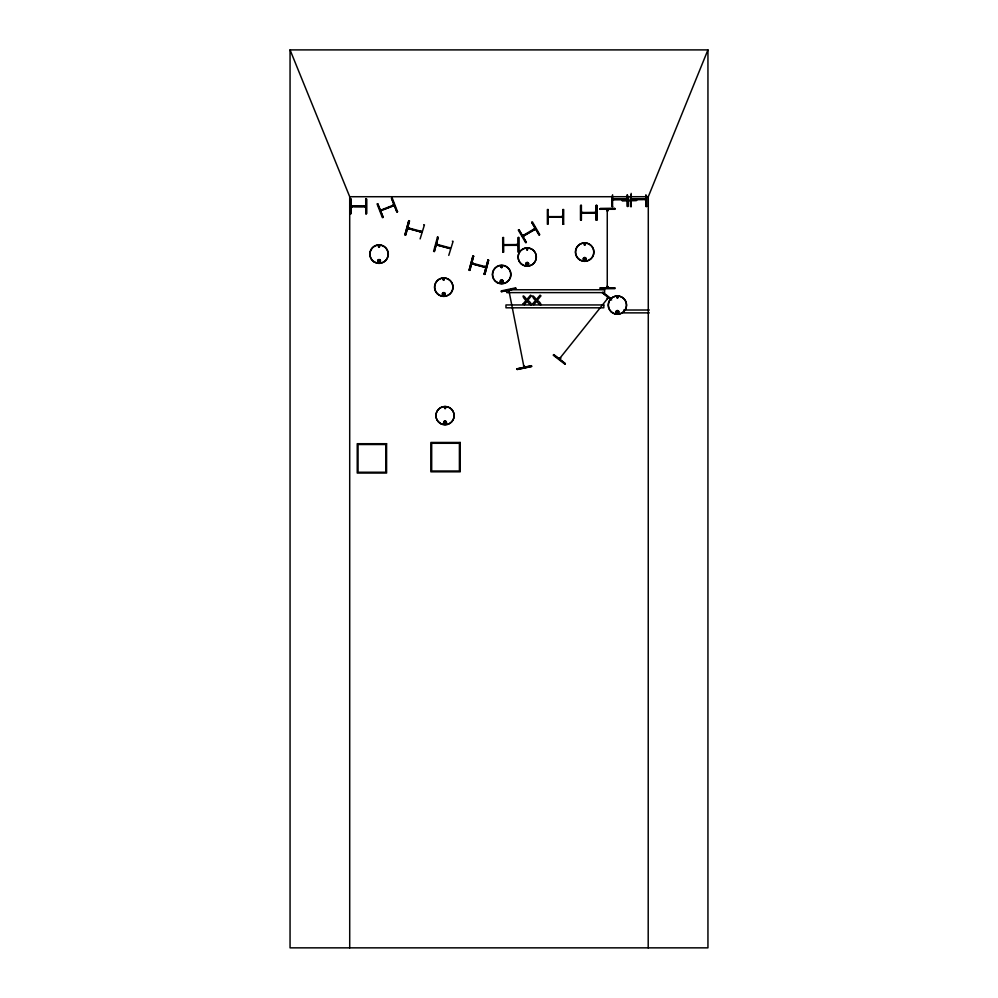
<?xml version="1.0" encoding="UTF-8"?>
<svg xmlns="http://www.w3.org/2000/svg" width="998" height="998" viewBox="0 0 998 998"><rect width="100%" height="100%" fill="white"/><g stroke="black" fill="none" stroke-linecap="round" stroke-linejoin="round"><path stroke-width="1.5" d="M380.388 210.279L382.222 210.104M392.513 205.501L394.035 204.902M607.196 210.653L607.907 210.803L607.77 209.318M607.844 287.848L607.246 286.264L607.258 287.898M378.604 246.506L379.44 246.281L378.828 246.905M378.167 260.989C380.949 257.796 378.978 264.682 378.292 260.553M443 279.328C444.621 282.471 444.547 276.621 443.075 279.727M443.324 279.54L444.098 279.228L443.673 279.914M442.813 293.761C445.183 297.616 444.197 290.231 443.025 294.46M444.621 294.248L444.534 293.574M444.048 422.478C446.68 419.172 445.495 426.046 444.197 422.254M500.946 266.703C502.468 269.797 502.393 263.983 500.946 267.077M500.809 281.137C503.965 284.442 500.422 277.706 501.433 282.209M502.505 281.598L501.221 280.613M585.452 244.672C584.104 241.541 583.531 247.155 585.402 244.46M616.976 297.367L617.799 297.716L617.088 297.167M618.211 297.491C615.566 299.412 617.862 295.682 617.924 296.967M618.373 312.224L617.899 311.102L616.702 311.264L616.914 312.823L618.373 312.224L617.637 312.811M535.602 229.041L523.089 236.264L522.777 235.578M524.075 235.565L523.626 235.004L524.424 235.491M535.365 229.053L523.139 236.214M607.183 209.63L607.907 209.48L607.782 210.803L607.108 210.653M607.171 286.576L607.919 286.576M607.183 287.599L607.844 287.586M508.843 290.144L524 367.239L523.601 365.705L524.387 365.804M524.574 367.077L523.663 365.967M404.951 234.842L408.756 220.67L409.542 220.882L405.749 235.054L404.951 234.842L408.818 220.695M405.55 235.004L409.342 220.832M421.717 232.172L407.77 228.43C407.309 226.771 410.415 228.305 408.818 228.704M409.005 228.604L409.03 227.918M420.071 231.736L420.645 231.037L421.543 232.01M420.457 231.748L420.62 231.099M420.121 238.909L424.437 224.874L423.713 224.675M434.305 251.508L438.097 237.324M450.372 248.639L436.425 244.909L436.363 244.198M437.785 244.585L437.598 245.109M437.86 245.296L437.685 244.398M448.763 255.388L453.092 241.354L452.368 241.154M473.676 256.224L472.89 256.012L469.097 270.184L469.883 270.396L473.588 256.199M469.16 270.196L472.965 256.024M469.684 270.346L473.489 256.162M473.152 263.335C473.85 265.343 472.528 261.339 471.904 263.771L485.851 267.514M484.217 267.065L484.779 266.366M484.591 267.077L485.764 266.628L485.577 267.352M487.96 260.041L484.155 274.213L488.047 260.066M484.055 274.188L484.841 274.4L488.583 260.216M484.841 274.4L488.646 260.228L487.86 260.016M380.912 210.79L380.637 210.104M648.201 947.851L648.288 196.718L707.944 49.9L290.056 49.9L290.056 947.851L707.944 947.851L707.944 49.9M526.844 249.188L527.455 249.799L527.119 248.976M526.37 263.385C528.379 267.651 527.568 260.004 526.607 264.507M527.992 264.32L527.855 263.26M559.317 358.781L560.265 357.608L560.689 358.27M607.009 298.115L607.645 298.614L607.932 297.167M608.219 297.766L559.441 358.793L560.065 359.08M503.541 244.66L505.013 245.159M612.622 198.926L612.859 199.6L627.305 199.513M631.223 198.976L633.006 199.475M644.271 198.889L645.906 198.876M351.059 206.062L352.531 205.925L352.83 206.723M548.201 216.628L549.823 217.14M581.397 212.537L581.634 213.21L596.08 213.21M526.719 248.889C527.044 252.506 528.678 246.643 526.532 249.6M559.441 358.793L560.252 357.746M559.841 359.105L560.664 358.057M564.843 364.22L565.342 363.571L553.753 354.577L553.254 355.213L564.893 364.158M508.331 290.568L509.18 291.428M523.663 365.854L524.511 366.827M518.299 245.321L503.778 245.321L503.84 244.585M503.691 245.171L518.224 245.271M614.057 199.488L614.244 198.926M625.971 198.764L625.671 199.363M631.235 199.475L631.534 198.889M632.657 199.525L632.545 198.889M351.059 206.574L351.358 205.987M548.438 217.302L548.501 216.554M562.872 217.14L561.55 216.479L561.175 217.302M534.067 229.053L534.167 229.864M607.77 287.748L607.757 286.414M443.262 279.028L443.96 278.841M445.407 408.631C445.682 404.926 443.324 410.627 445.744 407.808M436.5 244.847L450.086 248.477M392.775 205.326L392.75 206.137M393.998 205.638L380.887 210.715M531.722 222.329L532.421 221.918L539.756 234.63L539.057 235.041L531.722 222.329L539.232 234.929M522.678 235.728L534.916 228.48M584.554 244.036L584.554 244.897L584.865 244.123M380.525 210.229L393.898 204.964M383.569 209.518L391.416 206.424M383.17 217.352L382.409 217.651L377.094 203.966L377.78 203.692L383.17 217.352L377.593 203.767M397.578 211.676L396.817 211.975L391.441 198.315L392.202 198.016L397.516 211.701M644.571 198.814L644.259 199.563M645.594 199.538L645.594 198.802M505.075 245.271L503.541 245.171M516.889 244.498L516.527 245.271M501.383 291.603L515.729 288.484M517.101 368.798L531.435 365.68L531.61 366.478L517.238 369.497L517.076 368.699M517.114 368.898L531.472 365.879M517.226 369.422L531.585 366.416M352.381 206.723L352.494 206M364.407 205.987L364.045 206.723M561.55 216.554L561.288 217.215M595.981 213.148L595.918 212.399L581.547 212.537M625.971 198.689L625.609 199.513M379.053 247.317C381.723 245.209 376.159 246.107 379.24 247.217M501.844 267.601L501.133 267.402M584.666 258.07L583.83 259.168M584.666 259.817L585.514 258.719M612.772 198.926L627.293 198.839M631.372 198.976L645.743 198.876M634.479 199.4L642.899 199.351M645.918 199.55L631.422 199.538M612.672 206.524L611.849 206.524L611.786 196.257M631.16 193.363L631.272 206.561L630.462 206.574L630.462 196.294M646.766 206.461L645.943 206.474L645.906 194.735M600.172 209.268L614.855 209.281L614.843 208.457L600.172 208.557L600.172 209.368M600.172 208.619L614.843 208.532M600.172 209.168L614.843 209.069M503.691 244.66L518.212 244.56M519.072 252.145L518.261 252.157L518.199 237.487L518.985 237.474L519.01 252.157M600.172 287.948L614.855 287.848L614.855 288.672L600.185 288.759L600.172 287.948L614.855 288.06M290.056 49.9L349.712 196.718L648.288 196.718M350.248 198.976L351.059 198.976L351.059 213.647L350.248 213.647L350.248 198.976L350.31 213.647M596.068 205.451L596.891 205.451L596.891 220.134L596.068 220.134L596.168 205.451M351.209 206.062L365.73 206.062M354.302 206.511L362.736 206.511M365.742 206.723L351.358 206.648M548.201 209.555L547.378 209.555L547.378 224.226L548.201 224.226L547.989 209.555M563.683 224.226L562.872 224.226L562.872 209.555L563.683 209.555L563.62 224.226M596.08 213.048L581.397 213.048M365.73 213.647L366.553 213.647L366.553 198.976L365.73 198.976L365.767 213.647M548.351 216.628L562.872 216.628M551.445 217.09L559.866 217.09M548.201 217.14L562.884 217.302M623.725 310.016L649.311 310.016M622.228 312.873L649.311 312.873M421.418 232.085L407.858 228.367M449.275 247.579L449.013 248.165M485.552 267.414L471.967 263.784M626.994 198.689L627.206 199.45L612.934 199.513M518.062 245.071L516.889 244.423L516.889 245.159M617.413 311.089L618.286 311.962M365.58 206.574L364.407 205.9L364.407 206.648M407.858 227.769L421.88 231.524M436.513 244.236L450.385 247.953M471.992 263.098L485.876 266.815M516.627 245.159L518.124 245.184L503.778 245.321M594.484 213.123L594.746 212.462L594.446 213.048M508.643 291.69L509.254 291.404M524.2 365.692L524.474 366.99M583.967 259.642C588.159 260.116 582.47 256.087 584.229 259.705M379.49 260.228L379.926 260.989M444.721 408.319L445.432 407.77L444.659 408.095M610.913 298.539L602.842 292.177L602.343 292.826L611.637 299.999M602.468 292.663L610.576 298.963M553.628 354.727L565.217 363.734M518.835 229.765L526.258 242.427M391.628 198.24L397.004 211.9M508.868 290.293L509.142 291.591M646.704 196.194L646.692 206.461M646.093 196.194L646.155 206.474M631.098 194.822L631.173 206.561M628.091 196.157L628.091 206.424L627.343 206.424L627.305 194.685L627.443 206.424M612.597 194.785L612.56 206.524M607.271 210.803L607.258 209.48L607.258 287.748L607.246 286.426M518.374 237.474L518.361 252.157M503.291 237.574L503.379 252.244M596.816 205.451L596.816 220.134M596.28 205.451L596.28 220.134M583.119 213.21L582.72 212.387L582.869 213.048M581.198 205.451L581.198 220.134M580.649 205.451L580.649 220.134M562.972 209.555L563.072 224.226M366.478 198.976L366.478 213.647M365.942 198.976L365.942 213.647M350.859 198.976L350.859 213.647M349.712 196.718L349.712 947.851M523.064 303.928L524.349 304.639L527.006 301.458C533.581 308.519 531.859 302.644 527.705 300.311L531.435 295.882L530.537 295.159L526.819 299.537C521.63 292.451 522.241 297.342 526.021 300.435L523.064 303.928M532.595 303.928L533.88 304.639L536.55 301.458C543.112 308.519 541.403 302.644 537.248 300.311L540.966 295.882L540.068 295.159L536.363 299.537C531.173 292.451 531.784 297.342 535.552 300.435L532.595 303.928M501.221 266.778L502.094 267.015L501.221 266.778M437.473 237.162L433.606 251.321L434.392 251.533L438.197 237.362L437.411 237.15M519.01 229.665L518.299 230.076L525.697 242.751L526.345 242.377L519.01 229.665M515.604 287.886L501.246 290.905L501.408 291.703L515.766 288.684L515.604 287.886M503.491 237.574L502.68 237.574L502.767 252.257L503.578 252.244L503.491 237.574M636.549 200.436L622.103 200.598L636.549 200.436M581.397 205.451L580.587 205.451L580.587 220.134L581.397 220.134L581.397 205.451M604.613 289.769L506.772 289.769L506.772 292.614L604.613 292.614L604.613 289.769M603.815 304.951L505.974 304.951L505.974 307.808L603.815 307.808L603.815 304.951M460.215 442.463L430.862 442.463L430.862 471.817L460.215 471.817L460.215 442.463M459.404 443.287L431.685 443.287L431.685 471.006L459.404 471.006L459.404 443.287M386.588 443.711L357.234 443.711L357.234 473.052L386.588 473.052L386.588 443.711M385.777 444.522L358.057 444.522L358.057 472.241L385.777 472.241L385.777 444.522M442.838 294.946A1.322 1.322 0 0 0 445.058 294.36A1.322 1.322 0 0 0 443.436 292.738A1.422 1.422 0 0 0 442.775 295.021A1.422 1.422 0 0 0 445.145 294.385A1.422 1.422 0 0 0 443.411 292.639A1.322 1.322 0 0 0 442.838 294.946M439.132 295.196A9.281 9.281 0 0 0 453.055 287.162A9.281 9.281 0 0 0 439.132 279.116A9.281 9.281 0 0 0 439.132 295.196M439.232 295.034A9.094 9.094 0 0 0 452.88 287.162A9.094 9.094 0 0 0 439.232 279.278A9.094 9.094 0 0 0 439.232 295.034M444.11 423.414A1.322 1.322 0 0 0 446.318 422.815A1.322 1.322 0 0 0 444.696 421.193A1.322 1.322 0 0 0 444.11 423.414M440.48 423.514A9.119 9.119 0 0 0 454.152 415.617A9.119 9.119 0 0 0 440.48 407.72A9.119 9.119 0 0 0 440.48 423.514M438.609 422.042A9.094 9.094 0 0 0 453.828 417.975A9.094 9.094 0 0 0 442.688 406.822A9.094 9.094 0 0 0 438.609 422.042M444.335 423.701A1.422 1.422 0 0 0 446.455 422.478A1.422 1.422 0 0 0 444.335 421.243A1.422 1.422 0 0 0 444.335 423.701M378.392 262.137A1.322 1.322 0 0 0 380.375 260.989A1.322 1.322 0 0 0 378.392 259.842A1.322 1.322 0 0 0 378.392 262.137M374.412 262.162A9.281 9.281 0 0 0 388.334 254.128A9.281 9.281 0 0 0 374.412 246.094A9.281 9.281 0 0 0 374.412 262.162M374.5 262.012A9.094 9.094 0 0 0 388.147 254.128A9.094 9.094 0 0 0 374.5 246.257A9.094 9.094 0 0 0 374.5 262.012M378.042 261.987A1.422 1.422 0 0 0 380.425 261.351A1.422 1.422 0 0 0 378.679 259.617A1.422 1.422 0 0 0 378.042 261.987M616.477 312.898A1.322 1.322 0 0 0 618.685 312.299A1.422 1.422 0 0 0 617.038 310.59A1.422 1.422 0 0 0 616.402 312.973A1.422 1.422 0 0 0 618.772 312.337A1.322 1.322 0 0 0 617.063 310.69A1.322 1.322 0 0 0 616.477 312.898M612.834 313.035A9.157 9.157 0 0 0 626.557 305.101A9.157 9.157 0 0 0 612.834 297.179A9.157 9.157 0 0 0 612.834 313.035M610.976 311.538A9.094 9.094 0 0 0 626.195 307.459A9.094 9.094 0 0 0 615.055 296.319A9.094 9.094 0 0 0 610.976 311.538M584.017 260.079A1.322 1.322 0 0 0 585.988 258.944A1.322 1.322 0 0 0 584.017 257.796A1.422 1.422 0 0 0 583.967 260.166A1.422 1.422 0 0 0 586.088 258.944A1.422 1.422 0 0 0 583.967 257.709A1.322 1.322 0 0 0 584.017 260.079M580.025 260.116A9.281 9.281 0 0 0 593.947 252.082A9.281 9.281 0 0 0 580.025 244.048A9.281 9.281 0 0 0 580.025 260.116M580.125 259.954A9.094 9.094 0 0 0 593.773 252.082A9.094 9.094 0 0 0 580.125 244.198A9.094 9.094 0 0 0 580.125 259.954M526.57 265.031A1.322 1.322 0 0 0 528.553 263.884A1.422 1.422 0 0 0 526.52 262.649A1.422 1.422 0 0 0 526.52 265.119A1.422 1.422 0 0 0 528.653 263.884A1.322 1.322 0 0 0 526.57 262.736A1.322 1.322 0 0 0 526.57 265.031M522.678 264.919A9.119 9.119 0 0 0 536.35 257.022A9.119 9.119 0 0 0 522.678 249.126A9.119 9.119 0 0 0 522.678 264.919M520.794 263.46A9.094 9.094 0 0 0 536.013 259.38A9.094 9.094 0 0 0 524.873 248.24A9.094 9.094 0 0 0 520.794 263.46M500.996 282.509A1.322 1.322 0 0 0 502.98 281.374A1.322 1.322 0 0 0 500.996 280.226A1.322 1.322 0 0 0 500.996 282.509M497.016 282.546A9.281 9.281 0 0 0 510.939 274.512A9.281 9.281 0 0 0 497.016 266.466A9.281 9.281 0 0 0 497.016 282.546M497.104 282.384A9.094 9.094 0 0 0 510.751 274.512A9.094 9.094 0 0 0 497.104 266.628A9.094 9.094 0 0 0 497.104 282.384M500.946 282.596A1.422 1.422 0 0 0 503.079 281.374A1.422 1.422 0 0 0 500.946 280.139A1.422 1.422 0 0 0 500.946 282.596"/></g></svg>
